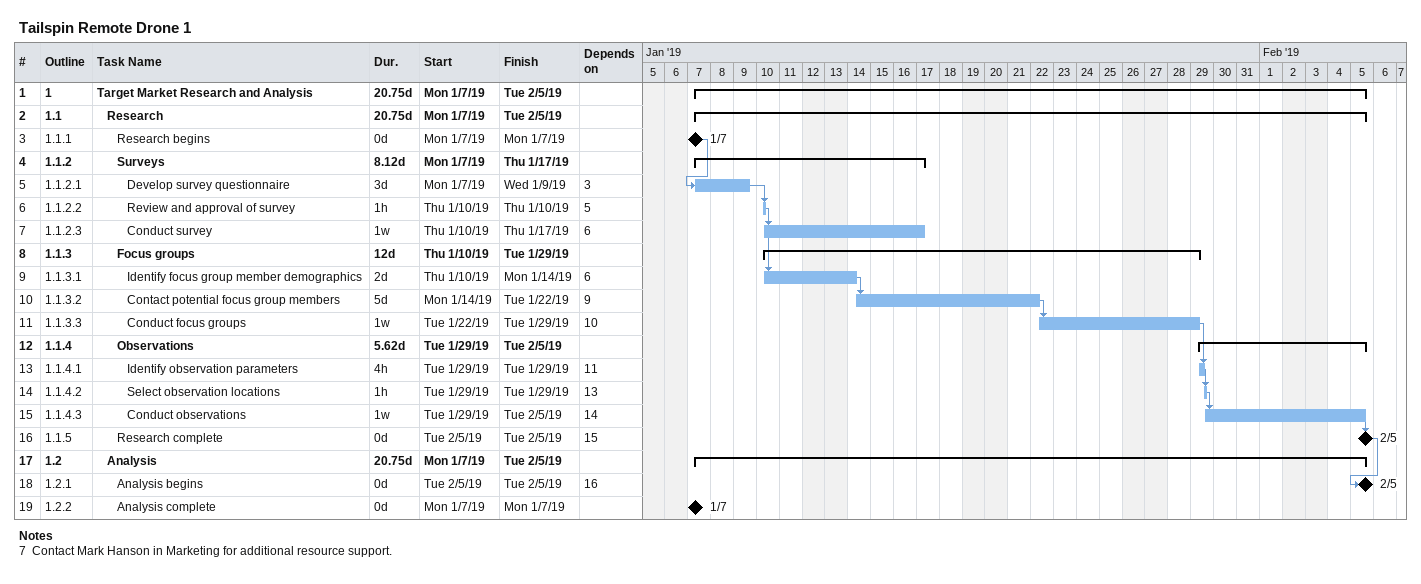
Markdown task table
Tailspin Remote Drone 1

| ID | WBS | Task | Duration | Start | Finish | Predecessors |
|---|---|---|---|---|---|---|
| 1 | 1 | **Target Market Research and Analysis** | 20.75d | 2019-01-07 | 2019-02-05 |  |
| 2 | 1.1 | **Research** | 20.75d | 2019-01-07 | 2019-02-05 |  |
| 3 | 1.1.1 | Research begins | 0d | 2019-01-07 | 2019-01-07 |  |
| 4 | 1.1.2 | **Surveys** | 8.12d | 2019-01-07 | 2019-01-17 |  |
| 5 | 1.1.2.1 | Develop survey questionnaire | 3d | 2019-01-07 | 2019-01-09 | 3 |
| 6 | 1.1.2.2 | Review and approval of survey | 1h | 2019-01-10 | 2019-01-10 | 5 |
| 7 | 1.1.2.3 | Conduct survey | 1w | 2019-01-10 | 2019-01-17 | 6 |
| 8 | 1.1.3 | **Focus groups** | 12d | 2019-01-10 | 2019-01-29 |  |
| 9 | 1.1.3.1 | Identify focus group member demographics | 2d | 2019-01-10 | 2019-01-14 | 6 |
| 10 | 1.1.3.2 | Contact potential focus group members | 5d | 2019-01-14 | 2019-01-22 | 9 |
| 11 | 1.1.3.3 | Conduct focus groups | 1w | 2019-01-22 | 2019-01-29 | 10 |
| 12 | 1.1.4 | **Observations** | 5.62d | 2019-01-29 | 2019-02-05 |  |
| 13 | 1.1.4.1 | Identify observation parameters | 4h | 2019-01-29 | 2019-01-29 | 11 |
| 14 | 1.1.4.2 | Select observation locations | 1h | 2019-01-29 | 2019-01-29 | 13 |
| 15 | 1.1.4.3 | Conduct observations | 1w | 2019-01-29 | 2019-02-05 | 14 |
| 16 | 1.1.5 | Research complete | 0d | 2019-02-05 | 2019-02-05 | 15 |
| 17 | 1.2 | **Analysis** | 20.75d | 2019-01-07 | 2019-02-05 |  |
| 18 | 1.2.1 | Analysis begins | 0d | 2019-02-05 | 2019-02-05 | 16 |
| 19 | 1.2.2 | Analysis complete | 0d | 2019-01-07 | 2019-01-07 |  |

Notes
- 7: Contact Mark Hanson in Marketing for additional resource support.
